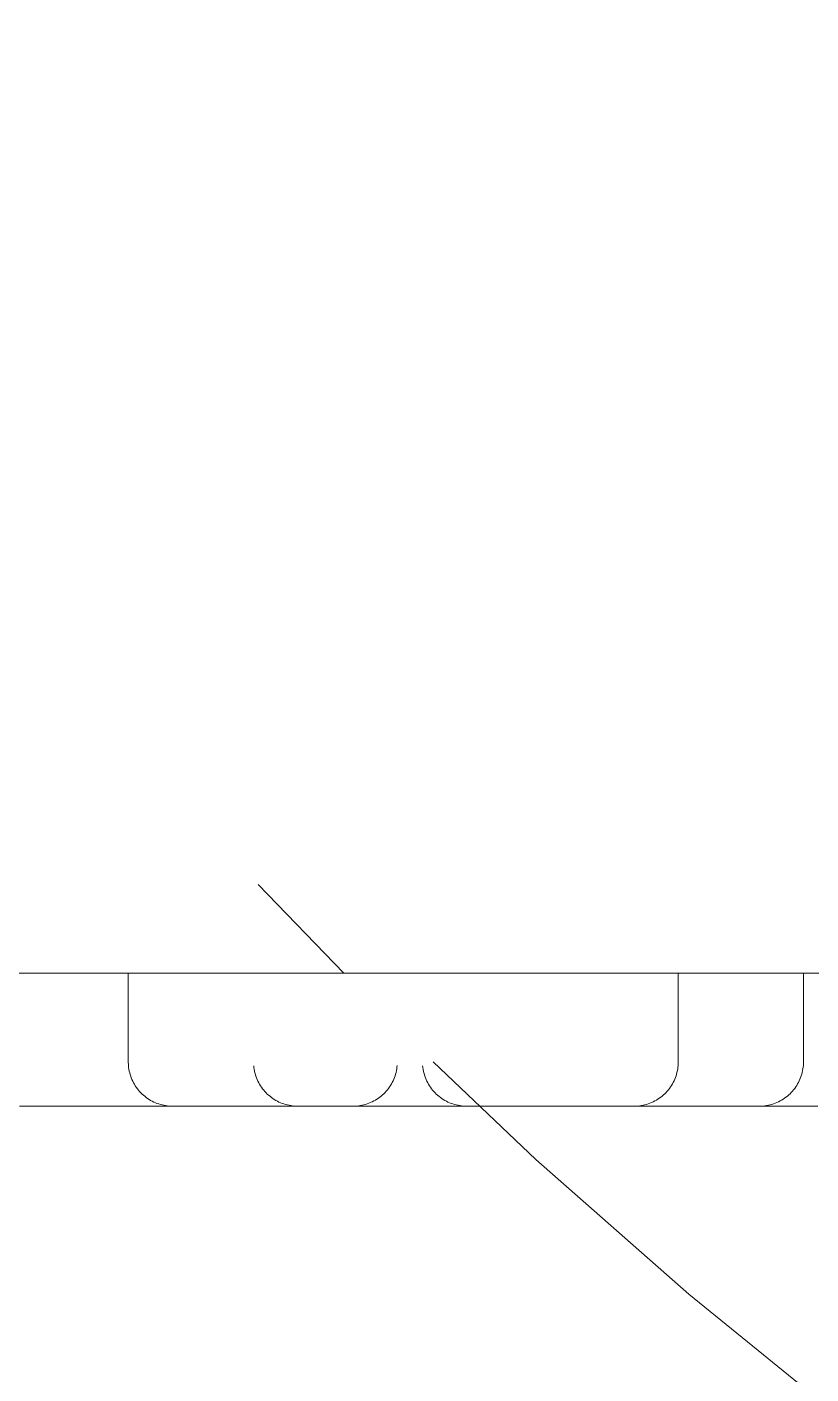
# Model space of a CAD drawing. Header units: metres. Extents: x 13415 to 21618, y 7657 to 10396.
# Drawn here: x 17728.114 to 17729.882, y 9337.443 to 9340.481 of the extents above; entities that cross this region are included whole.
import ezdxf

# ---------------------------------------------------------------- set-up
doc = ezdxf.new("R2010")
doc.units = ezdxf.units.M
doc.header["$LTSCALE"] = 0.2
doc.layers.add('02', color=2, linetype='Continuous')
doc.layers.add('A-GENM', color=2, linetype='Continuous', lineweight=9)

msp = doc.modelspace()

# ---------------------------------------------------------------- hatches: boundary and pattern name
at = {"layer": '02'}
h = msp.add_hatch(dxfattribs=at)
h.set_pattern_fill('ANGLE', color=1, scale=5)
h.set_pattern_definition([(0, (-6806.05, 3562.744), (0, 34.925), [25.4, -9.525]), (90, (-6806.05, 3562.744), (-34.925, 2e-15), [25.4, -9.525])])
h.paths.add_polyline_path([(17948.7938, 9438.521), (17688.7938, 9438.521), (17688.7938, 9148.521), (17948.7938, 9148.521)])

# ---------------------------------------------------------------- linework, layer by layer
at = {"layer": 'A-GENM'}
for p, q in [((17728.6354, 9338.5471), (17728.829, 9338.3471)), ((17727.8277, 9338.3471), (17728.6019, 9338.3471)), ((17728.3428, 9338.3471), (17728.3428, 9338.1471)), ((17728.4612, 9338.3471), (17728.5983, 9338.3471)), ((17728.5983, 9338.3471), (17729.5828, 9338.3471)), ((17729.3868, 9338.3471), (17730.2158, 9338.3471)), ((17729.5828, 9338.1471), (17729.5828, 9338.3471)), ((17729.8651, 9338.1471), (17729.8651, 9338.3471))]:
    msp.add_line(p, q, dxfattribs=at)
at = {"layer": 'A-GENM', "flags": 128}
for points in [[(17724.428, 9338.3471), (17725.0999, 9338.3471), (17725.7908, 9338.3471), (17726.4997, 9338.3471), (17727.2255, 9338.3471), (17727.9669, 9338.3471), (17728.7228, 9338.3471), (17729.492, 9338.3471), (17730.2733, 9338.3471), (17731.0654, 9338.3471), (17731.867, 9338.3471), (17732.6769, 9338.3471), (17733.4938, 9338.3471), (17734.3163, 9338.3471), (17735.1431, 9338.3471), (17735.973, 9338.3471), (17736.8045, 9338.3471)], [(17728.4428, 9338.0471), (17728.4388, 9338.0472), (17728.4348, 9338.0474), (17728.4308, 9338.0478), (17728.4268, 9338.0484), (17728.4229, 9338.0491), (17728.419, 9338.05), (17728.4151, 9338.051), (17728.4113, 9338.0522), (17728.4075, 9338.0535), (17728.4038, 9338.055), (17728.4002, 9338.0566), (17728.3966, 9338.0584), (17728.3931, 9338.0603), (17728.3897, 9338.0624), (17728.3863, 9338.0646), (17728.3831, 9338.0669), (17728.3799, 9338.0694), (17728.3768, 9338.0719), (17728.3739, 9338.0746), (17728.371, 9338.0774), (17728.3683, 9338.0804), (17728.3657, 9338.0834), (17728.3632, 9338.0865), (17728.3609, 9338.0898), (17728.3586, 9338.0931), (17728.3565, 9338.0965), (17728.3546, 9338.1), (17728.3528, 9338.1035), (17728.3511, 9338.1072), (17728.3496, 9338.1109), (17728.3482, 9338.1146), (17728.347, 9338.1184), (17728.3459, 9338.1223), (17728.345, 9338.1262), (17728.3442, 9338.1301), (17728.3436, 9338.1341), (17728.3432, 9338.1381), (17728.3429, 9338.142), (17728.3428, 9338.146), (17728.3428, 9338.1471)], [(17728.4428, 9338.0471), (17728.4388, 9338.0472), (17728.4348, 9338.0474), (17728.4308, 9338.0478), (17728.4268, 9338.0484), (17728.4229, 9338.0491), (17728.419, 9338.05), (17728.4151, 9338.051), (17728.4113, 9338.0522), (17728.4075, 9338.0535), (17728.4038, 9338.055), (17728.4002, 9338.0566), (17728.3966, 9338.0584), (17728.3931, 9338.0603), (17728.3897, 9338.0624), (17728.3863, 9338.0646), (17728.3831, 9338.0669), (17728.3799, 9338.0694), (17728.3768, 9338.0719), (17728.3739, 9338.0746), (17728.371, 9338.0774), (17728.3683, 9338.0804), (17728.3657, 9338.0834), (17728.3632, 9338.0865), (17728.3609, 9338.0898), (17728.3586, 9338.0931), (17728.3565, 9338.0965), (17728.3546, 9338.1), (17728.3528, 9338.1035), (17728.3511, 9338.1072), (17728.3496, 9338.1109), (17728.3482, 9338.1146), (17728.347, 9338.1184), (17728.3459, 9338.1223), (17728.345, 9338.1262), (17728.3442, 9338.1301), (17728.3436, 9338.1341), (17728.3432, 9338.1381)], [(17728.7251, 9338.0471), (17728.7211, 9338.0472), (17728.7171, 9338.0474), (17728.7132, 9338.0478), (17728.7092, 9338.0484), (17728.7053, 9338.0491), (17728.7014, 9338.05), (17728.6975, 9338.051), (17728.6937, 9338.0522), (17728.6899, 9338.0535), (17728.6862, 9338.055), (17728.6825, 9338.0566), (17728.679, 9338.0584), (17728.6754, 9338.0603), (17728.672, 9338.0624), (17728.6687, 9338.0646), (17728.6654, 9338.0669), (17728.6623, 9338.0694), (17728.6592, 9338.0719), (17728.6562, 9338.0746), (17728.6534, 9338.0774), (17728.6507, 9338.0804), (17728.6481, 9338.0834), (17728.6456, 9338.0865), (17728.6432, 9338.0898), (17728.641, 9338.0931), (17728.6389, 9338.0965), (17728.6369, 9338.1), (17728.6351, 9338.1035), (17728.6335, 9338.1072), (17728.6319, 9338.1109), (17728.6306, 9338.1146), (17728.6293, 9338.1184), (17728.6283, 9338.1223), (17728.6273, 9338.1262), (17728.6266, 9338.1301), (17728.626, 9338.1341), (17728.6255, 9338.1381)], [(17728.9489, 9338.1391), (17728.9485, 9338.1351), (17728.948, 9338.1312), (17728.9473, 9338.1273), (17728.9464, 9338.1233), (17728.9454, 9338.1195), (17728.9442, 9338.1157), (17728.9428, 9338.1119), (17728.9414, 9338.1082), (17728.9397, 9338.1045), (17728.9379, 9338.1009), (17728.936, 9338.0974), (17728.934, 9338.094), (17728.9318, 9338.0907), (17728.9295, 9338.0874), (17728.927, 9338.0842), (17728.9244, 9338.0812), (17728.9217, 9338.0782), (17728.9189, 9338.0754), (17728.916, 9338.0727), (17728.913, 9338.07), (17728.9098, 9338.0676), (17728.9066, 9338.0652), (17728.9033, 9338.063), (17728.8999, 9338.0609), (17728.8964, 9338.0589), (17728.8928, 9338.0571), (17728.8892, 9338.0554), (17728.8855, 9338.0539), (17728.8817, 9338.0525), (17728.8779, 9338.0513), (17728.8741, 9338.0502), (17728.8702, 9338.0493), (17728.8662, 9338.0486), (17728.8623, 9338.048), (17728.8583, 9338.0475), (17728.8543, 9338.0472), (17728.8503, 9338.0471), (17728.8492, 9338.0471)], [(17728.9489, 9338.1391), (17728.9485, 9338.1351), (17728.948, 9338.1312), (17728.9473, 9338.1273), (17728.9464, 9338.1233), (17728.9454, 9338.1195), (17728.9442, 9338.1157), (17728.9428, 9338.1119), (17728.9414, 9338.1082), (17728.9397, 9338.1045), (17728.9379, 9338.1009), (17728.936, 9338.0974), (17728.934, 9338.094), (17728.9318, 9338.0907), (17728.9295, 9338.0874), (17728.927, 9338.0842), (17728.9244, 9338.0812), (17728.9217, 9338.0782), (17728.9189, 9338.0754), (17728.916, 9338.0727), (17728.913, 9338.07), (17728.9098, 9338.0676), (17728.9066, 9338.0652), (17728.9033, 9338.063), (17728.8999, 9338.0609), (17728.8964, 9338.0589), (17728.8928, 9338.0571), (17728.8892, 9338.0554), (17728.8855, 9338.0539), (17728.8817, 9338.0525), (17728.8779, 9338.0513), (17728.8741, 9338.0502), (17728.8702, 9338.0493), (17728.8662, 9338.0486), (17728.8623, 9338.048), (17728.8583, 9338.0475), (17728.8543, 9338.0472), (17728.8503, 9338.0471), (17728.8492, 9338.0471)], [(17729.1061, 9338.0471), (17729.1021, 9338.0472), (17729.0981, 9338.0474), (17729.0941, 9338.0478), (17729.0902, 9338.0484), (17729.0862, 9338.0491), (17729.0823, 9338.05), (17729.0785, 9338.051), (17729.0747, 9338.0522), (17729.0709, 9338.0535), (17729.0672, 9338.055), (17729.0635, 9338.0566), (17729.0599, 9338.0584), (17729.0564, 9338.0603), (17729.053, 9338.0624), (17729.0496, 9338.0646), (17729.0464, 9338.0669), (17729.0432, 9338.0694), (17729.0402, 9338.0719), (17729.0372, 9338.0746), (17729.0344, 9338.0774), (17729.0316, 9338.0804), (17729.029, 9338.0834), (17729.0265, 9338.0865), (17729.0242, 9338.0898), (17729.022, 9338.0931), (17729.0199, 9338.0965), (17729.0179, 9338.1), (17729.0161, 9338.1035), (17729.0144, 9338.1072), (17729.0129, 9338.1109), (17729.0115, 9338.1146), (17729.0103, 9338.1184), (17729.0092, 9338.1223), (17729.0083, 9338.1262), (17729.0076, 9338.1301), (17729.007, 9338.1341), (17729.0065, 9338.1381)], [(17729.1061, 9338.0471), (17729.1021, 9338.0472), (17729.0981, 9338.0474), (17729.0941, 9338.0478), (17729.0902, 9338.0484), (17729.0862, 9338.0491), (17729.0823, 9338.05), (17729.0785, 9338.051), (17729.0747, 9338.0522), (17729.0709, 9338.0535), (17729.0672, 9338.055), (17729.0635, 9338.0566), (17729.0599, 9338.0584), (17729.0564, 9338.0603), (17729.053, 9338.0624), (17729.0496, 9338.0646), (17729.0464, 9338.0669), (17729.0432, 9338.0694), (17729.0402, 9338.0719), (17729.0372, 9338.0746), (17729.0344, 9338.0774), (17729.0316, 9338.0804), (17729.029, 9338.0834), (17729.0265, 9338.0865), (17729.0242, 9338.0898), (17729.022, 9338.0931), (17729.0199, 9338.0965), (17729.0179, 9338.1), (17729.0161, 9338.1035), (17729.0144, 9338.1072), (17729.0129, 9338.1109), (17729.0115, 9338.1146), (17729.0103, 9338.1184), (17729.0092, 9338.1223), (17729.0083, 9338.1262), (17729.0076, 9338.1301), (17729.007, 9338.1341), (17729.0065, 9338.1381)], [(17729.0305, 9338.1471), (17729.2613, 9337.9271), (17729.6066, 9337.6232), (17729.9638, 9337.3334), (17730.3323, 9337.0582), (17730.7115, 9336.7978), (17731.1008, 9336.5529), (17731.4996, 9336.3237), (17731.9073, 9336.1107), (17732.3231, 9335.9141), (17732.7465, 9335.7343), (17733.1767, 9335.5716), (17733.6131, 9335.4262), (17734.055, 9335.2984), (17734.5016, 9335.1883), (17734.9522, 9335.0962), (17735.4062, 9335.0222), (17735.8628, 9334.9664), (17736.3212, 9334.9289), (17736.7808, 9334.9098), (17737.0291, 9334.9071)], [(17729.5828, 9338.1471), (17729.5827, 9338.1431), (17729.5825, 9338.1391), (17729.5821, 9338.1351), (17729.5815, 9338.1312), (17729.5808, 9338.1273), (17729.5799, 9338.1233), (17729.5789, 9338.1195), (17729.5777, 9338.1157), (17729.5764, 9338.1119), (17729.5749, 9338.1082), (17729.5732, 9338.1045), (17729.5715, 9338.1009), (17729.5696, 9338.0974), (17729.5675, 9338.094), (17729.5653, 9338.0907), (17729.563, 9338.0874), (17729.5605, 9338.0842), (17729.558, 9338.0812), (17729.5553, 9338.0782), (17729.5524, 9338.0754), (17729.5495, 9338.0727), (17729.5465, 9338.07), (17729.5434, 9338.0676), (17729.5401, 9338.0652), (17729.5368, 9338.063), (17729.5334, 9338.0609), (17729.5299, 9338.0589), (17729.5263, 9338.0571), (17729.5227, 9338.0554), (17729.519, 9338.0539), (17729.5153, 9338.0525), (17729.5114, 9338.0513), (17729.5076, 9338.0502), (17729.5037, 9338.0493), (17729.4998, 9338.0486), (17729.4958, 9338.048), (17729.4918, 9338.0475), (17729.4878, 9338.0472), (17729.4839, 9338.0471), (17729.4828, 9338.0471)], [(17729.5825, 9338.1391), (17729.5821, 9338.1351), (17729.5815, 9338.1312), (17729.5808, 9338.1273), (17729.5799, 9338.1233), (17729.5789, 9338.1195), (17729.5777, 9338.1157), (17729.5764, 9338.1119), (17729.5749, 9338.1082), (17729.5732, 9338.1045), (17729.5715, 9338.1009), (17729.5696, 9338.0974), (17729.5675, 9338.094), (17729.5653, 9338.0907), (17729.563, 9338.0874), (17729.5605, 9338.0842), (17729.558, 9338.0812), (17729.5553, 9338.0782), (17729.5524, 9338.0754), (17729.5495, 9338.0727), (17729.5465, 9338.07), (17729.5434, 9338.0676), (17729.5401, 9338.0652), (17729.5368, 9338.063), (17729.5334, 9338.0609), (17729.5299, 9338.0589), (17729.5263, 9338.0571), (17729.5227, 9338.0554), (17729.519, 9338.0539), (17729.5153, 9338.0525), (17729.5114, 9338.0513), (17729.5076, 9338.0502), (17729.5037, 9338.0493), (17729.4998, 9338.0486), (17729.4958, 9338.048), (17729.4918, 9338.0475), (17729.4878, 9338.0472), (17729.4839, 9338.0471), (17729.4828, 9338.0471)], [(17729.8651, 9338.1471), (17729.8651, 9338.1431), (17729.8648, 9338.1391), (17729.8644, 9338.1351), (17729.8639, 9338.1312), (17729.8631, 9338.1273), (17729.8623, 9338.1233), (17729.8612, 9338.1195), (17729.8601, 9338.1157), (17729.8587, 9338.1119), (17729.8572, 9338.1082), (17729.8556, 9338.1045), (17729.8538, 9338.1009), (17729.8519, 9338.0974), (17729.8499, 9338.094), (17729.8477, 9338.0907), (17729.8453, 9338.0874), (17729.8429, 9338.0842), (17729.8403, 9338.0812), (17729.8376, 9338.0782), (17729.8348, 9338.0754), (17729.8319, 9338.0727), (17729.8289, 9338.07), (17729.8257, 9338.0676), (17729.8225, 9338.0652), (17729.8192, 9338.063), (17729.8158, 9338.0609), (17729.8123, 9338.0589), (17729.8087, 9338.0571), (17729.8051, 9338.0554), (17729.8014, 9338.0539), (17729.7976, 9338.0525), (17729.7938, 9338.0513), (17729.79, 9338.0502), (17729.7861, 9338.0493), (17729.7821, 9338.0486), (17729.7782, 9338.048), (17729.7742, 9338.0475), (17729.7702, 9338.0472), (17729.7662, 9338.0471), (17729.7651, 9338.0471)], [(17728.0972, 9338.0471), (17728.116, 9338.0471), (17728.1352, 9338.0471), (17728.1546, 9338.0471), (17728.1743, 9338.0471), (17728.1943, 9338.0471), (17728.2145, 9338.0471), (17728.2349, 9338.0471), (17728.2554, 9338.0471), (17728.2761, 9338.0471), (17728.2968, 9338.0471), (17728.3176, 9338.0471), (17728.3384, 9338.0471), (17728.3591, 9338.0471), (17728.3799, 9338.0471), (17728.4005, 9338.0471), (17728.4211, 9338.0471), (17728.4415, 9338.0471), (17728.4617, 9338.0471), (17728.4817, 9338.0471), (17728.5014, 9338.0471), (17728.5209, 9338.0471), (17728.5401, 9338.0471), (17728.5589, 9338.0471), (17728.5774, 9338.0471), (17728.5955, 9338.0471), (17728.6131, 9338.0471), (17728.6303, 9338.0471), (17728.647, 9338.0471), (17728.6633, 9338.0471), (17728.6789, 9338.0471), (17728.694, 9338.0471), (17728.7086, 9338.0471), (17728.7225, 9338.0471), (17728.7358, 9338.0471), (17728.7484, 9338.0471), (17728.7604, 9338.0471), (17728.7717, 9338.0471), (17728.7822, 9338.0471), (17728.7921, 9338.0471), (17728.8012, 9338.0471), (17728.8095, 9338.0471), (17728.8171, 9338.0471), (17728.8239, 9338.0471), (17728.83, 9338.0471), (17728.8352, 9338.0471), (17728.8396, 9338.0471), (17728.8432, 9338.0471), (17728.8459, 9338.0471), (17728.8479, 9338.0471), (17728.849, 9338.0471)], [(17728.7499, 9338.0471), (17728.7374, 9338.0471), (17728.7242, 9338.0471), (17728.7103, 9338.0471), (17728.6959, 9338.0471), (17728.6808, 9338.0471), (17728.6652, 9338.0471), (17728.6491, 9338.0471), (17728.6324, 9338.0471), (17728.6153, 9338.0471), (17728.5977, 9338.0471), (17728.5797, 9338.0471), (17728.5613, 9338.0471), (17728.5425, 9338.0471), (17728.5233, 9338.0471), (17728.5039, 9338.0471), (17728.4841, 9338.0471), (17728.4642, 9338.0471), (17728.444, 9338.0471), (17728.4236, 9338.0471), (17728.4031, 9338.0471), (17728.3824, 9338.0471), (17728.3617, 9338.0471), (17728.3409, 9338.0471), (17728.3201, 9338.0471), (17728.2994, 9338.0471), (17728.2786, 9338.0471), (17728.258, 9338.0471), (17728.2374, 9338.0471), (17728.217, 9338.0471), (17728.1968, 9338.0471), (17728.1768, 9338.0471), (17728.157, 9338.0471), (17728.1376, 9338.0471), (17728.1184, 9338.0471), (17728.0995, 9338.0471)], [(17728.1027, 9338.0471), (17728.1216, 9338.0471), (17728.1408, 9338.0471), (17728.1604, 9338.0471), (17728.1802, 9338.0471), (17728.2002, 9338.0471), (17728.2204, 9338.0471), (17728.2409, 9338.0471), (17728.2614, 9338.0471), (17728.2821, 9338.0471), (17728.3028, 9338.0471), (17728.3236, 9338.0471), (17728.3444, 9338.0471), (17728.3652, 9338.0471), (17728.3859, 9338.0471), (17728.4065, 9338.0471), (17728.427, 9338.0471), (17728.4474, 9338.0471), (17728.4675, 9338.0471), (17728.4875, 9338.0471), (17728.5072, 9338.0471), (17728.5266, 9338.0471), (17728.5456, 9338.0471), (17728.5644, 9338.0471), (17728.5827, 9338.0471), (17728.6007, 9338.0471), (17728.6182, 9338.0471), (17728.6353, 9338.0471), (17728.6518, 9338.0471), (17728.6679, 9338.0471), (17728.6834, 9338.0471), (17728.6983, 9338.0471), (17728.7127, 9338.0471), (17728.7264, 9338.0471), (17728.7395, 9338.0471), (17728.7499, 9338.0471)], [(17728.8492, 9338.0471), (17728.8488, 9338.0471), (17728.8476, 9338.0471), (17728.8455, 9338.0471), (17728.8426, 9338.0471), (17728.8389, 9338.0471), (17728.8343, 9338.0471), (17728.829, 9338.0471), (17728.8228, 9338.0471), (17728.8159, 9338.0471), (17728.8082, 9338.0471), (17728.7997, 9338.0471), (17728.7905, 9338.0471), (17728.7805, 9338.0471), (17728.7698, 9338.0471), (17728.7584, 9338.0471), (17728.7463, 9338.0471), (17728.7336, 9338.0471), (17728.7202, 9338.0471), (17728.7062, 9338.0471), (17728.6915, 9338.0471), (17728.6763, 9338.0471), (17728.6606, 9338.0471), (17728.6443, 9338.0471), (17728.6275, 9338.0471), (17728.6102, 9338.0471), (17728.5925, 9338.0471), (17728.5743, 9338.0471), (17728.5558, 9338.0471), (17728.5369, 9338.0471), (17728.5177, 9338.0471), (17728.4981, 9338.0471), (17728.4783, 9338.0471), (17728.4583, 9338.0471), (17728.4381, 9338.0471), (17728.4176, 9338.0471), (17728.3971, 9338.0471), (17728.3764, 9338.0471), (17728.3556, 9338.0471), (17728.3349, 9338.0471), (17728.3141, 9338.0471), (17728.2933, 9338.0471), (17728.2726, 9338.0471), (17728.2519, 9338.0471), (17728.2314, 9338.0471), (17728.2111, 9338.0471), (17728.1909, 9338.0471), (17728.171, 9338.0471), (17728.1513, 9338.0471), (17728.1319, 9338.0471), (17728.1129, 9338.0471)], [(17729.2684, 9338.0471), (17729.2514, 9338.0471), (17729.2338, 9338.0471), (17729.2159, 9338.0471), (17729.1975, 9338.0471), (17729.1787, 9338.0471), (17729.1597, 9338.0471), (17729.1403, 9338.0471), (17729.1206, 9338.0471), (17729.1006, 9338.0471), (17729.0805, 9338.0471), (17729.0601, 9338.0471), (17729.0396, 9338.0471), (17729.019, 9338.0471), (17728.9983, 9338.0471), (17728.9775, 9338.0471), (17728.9567, 9338.0471), (17728.9359, 9338.0471), (17728.9152, 9338.0471), (17728.8945, 9338.0471), (17728.8739, 9338.0471), (17728.8535, 9338.0471), (17728.8333, 9338.0471), (17728.8132, 9338.0471), (17728.7934, 9338.0471), (17728.7739, 9338.0471), (17728.7547, 9338.0471), (17728.7358, 9338.0471), (17728.7173, 9338.0471), (17728.6991, 9338.0471), (17728.6814, 9338.0471), (17728.6642, 9338.0471), (17728.6474, 9338.0471), (17728.6311, 9338.0471), (17728.6153, 9338.0471), (17728.6002, 9338.0471), (17728.5855, 9338.0471), (17728.5715, 9338.0471), (17728.5581, 9338.0471), (17728.5454, 9338.0471), (17728.5333, 9338.0471), (17728.522, 9338.0471), (17728.5113, 9338.0471), (17728.5013, 9338.0471), (17728.4921, 9338.0471), (17728.4836, 9338.0471), (17728.4759, 9338.0471), (17728.469, 9338.0471), (17728.4629, 9338.0471), (17728.4576, 9338.0471), (17728.453, 9338.0471), (17728.4493, 9338.0471), (17728.4465, 9338.0471), (17728.4444, 9338.0471), (17728.4432, 9338.0471), (17728.4428, 9338.0471)], [(17728.4428, 9338.0471), (17728.4432, 9338.0471), (17728.4444, 9338.0471), (17728.4465, 9338.0471), (17728.4494, 9338.0471), (17728.4531, 9338.0471), (17728.4577, 9338.0471), (17728.463, 9338.0471), (17728.4692, 9338.0471), (17728.4761, 9338.0471), (17728.4838, 9338.0471), (17728.4923, 9338.0471), (17728.5015, 9338.0471), (17728.5115, 9338.0471), (17728.5222, 9338.0471), (17728.5336, 9338.0471), (17728.5457, 9338.0471), (17728.5584, 9338.0471), (17728.5718, 9338.0471), (17728.5859, 9338.0471), (17728.6005, 9338.0471), (17728.6157, 9338.0471), (17728.6315, 9338.0471), (17728.6477, 9338.0471), (17728.6571, 9338.0471)], [(17728.4428, 9338.0471), (17728.4432, 9338.0471), (17728.4444, 9338.0471), (17728.4465, 9338.0471), (17728.4494, 9338.0471), (17728.4531, 9338.0471), (17728.4577, 9338.0471), (17728.463, 9338.0471), (17728.4692, 9338.0471), (17728.4761, 9338.0471), (17728.4838, 9338.0471), (17728.4923, 9338.0471), (17728.5015, 9338.0471), (17728.5115, 9338.0471), (17728.5222, 9338.0471), (17728.5336, 9338.0471), (17728.5457, 9338.0471), (17728.5584, 9338.0471), (17728.5718, 9338.0471), (17728.5859, 9338.0471), (17728.6005, 9338.0471), (17728.6157, 9338.0471), (17728.6315, 9338.0471), (17728.6477, 9338.0471), (17728.6645, 9338.0471), (17728.6818, 9338.0471), (17728.6995, 9338.0471), (17728.7177, 9338.0471), (17728.7362, 9338.0471), (17728.7551, 9338.0471), (17728.7743, 9338.0471), (17728.7939, 9338.0471), (17728.8137, 9338.0471), (17728.8337, 9338.0471), (17728.854, 9338.0471), (17728.8744, 9338.0471), (17728.895, 9338.0471), (17728.9156, 9338.0471), (17728.9364, 9338.0471), (17728.9572, 9338.0471), (17728.978, 9338.0471), (17728.9987, 9338.0471), (17729.0194, 9338.0471), (17729.0401, 9338.0471), (17729.0606, 9338.0471), (17729.0809, 9338.0471), (17729.1011, 9338.0471), (17729.121, 9338.0471), (17729.1407, 9338.0471), (17729.1601, 9338.0471), (17729.1792, 9338.0471), (17729.1979, 9338.0471), (17729.2163, 9338.0471), (17729.2342, 9338.0471), (17729.2517, 9338.0471), (17729.2684, 9338.0471)], [(17728.6571, 9338.0471), (17728.6405, 9338.0471), (17728.6245, 9338.0471), (17728.609, 9338.0471), (17728.594, 9338.0471), (17728.5796, 9338.0471), (17728.5659, 9338.0471), (17728.5528, 9338.0471), (17728.5403, 9338.0471), (17728.5285, 9338.0471), (17728.5174, 9338.0471), (17728.507, 9338.0471), (17728.4974, 9338.0471), (17728.4885, 9338.0471), (17728.4803, 9338.0471), (17728.473, 9338.0471), (17728.4664, 9338.0471), (17728.4606, 9338.0471), (17728.4556, 9338.0471), (17728.4514, 9338.0471), (17728.448, 9338.0471), (17728.4455, 9338.0471), (17728.4438, 9338.0471), (17728.4429, 9338.0471)], [(17728.6571, 9338.0471), (17728.6742, 9338.0471), (17728.6917, 9338.0471), (17728.7097, 9338.0471), (17728.7281, 9338.0471), (17728.7468, 9338.0471), (17728.7659, 9338.0471), (17728.7853, 9338.0471), (17728.805, 9338.0471), (17728.8249, 9338.0471), (17728.8451, 9338.0471), (17728.8654, 9338.0471), (17728.8859, 9338.0471), (17728.9066, 9338.0471), (17728.9273, 9338.0471), (17728.948, 9338.0471), (17728.9688, 9338.0471), (17728.9896, 9338.0471), (17729.0104, 9338.0471), (17729.031, 9338.0471), (17729.0516, 9338.0471), (17729.072, 9338.0471), (17729.0923, 9338.0471), (17729.1123, 9338.0471), (17729.1321, 9338.0471), (17729.1516, 9338.0471), (17729.1709, 9338.0471), (17729.1897, 9338.0471), (17729.2083, 9338.0471), (17729.2264, 9338.0471), (17729.2441, 9338.0471), (17729.2614, 9338.0471), (17729.2782, 9338.0471), (17729.2944, 9338.0471), (17729.3102, 9338.0471), (17729.3254, 9338.0471), (17729.34, 9338.0471), (17729.354, 9338.0471), (17729.3674, 9338.0471), (17729.3801, 9338.0471), (17729.3922, 9338.0471), (17729.4036, 9338.0471), (17729.4143, 9338.0471), (17729.4242, 9338.0471), (17729.4334, 9338.0471), (17729.4419, 9338.0471), (17729.4496, 9338.0471), (17729.4565, 9338.0471), (17729.4626, 9338.0471), (17729.468, 9338.0471), (17729.4725, 9338.0471), (17729.4762, 9338.0471), (17729.4791, 9338.0471), (17729.4811, 9338.0471), (17729.4824, 9338.0471), (17729.4828, 9338.0471)], [(17729.4828, 9338.0471), (17729.4824, 9338.0471), (17729.4811, 9338.0471), (17729.479, 9338.0471), (17729.4761, 9338.0471), (17729.4724, 9338.0471), (17729.4679, 9338.0471), (17729.4625, 9338.0471), (17729.4564, 9338.0471), (17729.4494, 9338.0471), (17729.4417, 9338.0471), (17729.4332, 9338.0471), (17729.424, 9338.0471), (17729.414, 9338.0471), (17729.4033, 9338.0471), (17729.3919, 9338.0471), (17729.3799, 9338.0471), (17729.3671, 9338.0471), (17729.3537, 9338.0471), (17729.3397, 9338.0471), (17729.3251, 9338.0471), (17729.3099, 9338.0471), (17729.2941, 9338.0471), (17729.2778, 9338.0471), (17729.261, 9338.0471), (17729.2437, 9338.0471), (17729.226, 9338.0471), (17729.2079, 9338.0471), (17729.1893, 9338.0471), (17729.1704, 9338.0471), (17729.1512, 9338.0471), (17729.1317, 9338.0471), (17729.1119, 9338.0471), (17729.0918, 9338.0471), (17729.0716, 9338.0471), (17729.0512, 9338.0471), (17729.0306, 9338.0471), (17729.0099, 9338.0471), (17728.9892, 9338.0471), (17728.9684, 9338.0471), (17728.9476, 9338.0471), (17728.9268, 9338.0471), (17728.9061, 9338.0471), (17728.8855, 9338.0471), (17728.865, 9338.0471), (17728.8446, 9338.0471), (17728.8245, 9338.0471), (17728.8045, 9338.0471), (17728.7849, 9338.0471), (17728.7655, 9338.0471), (17728.7464, 9338.0471), (17728.7276, 9338.0471), (17728.7093, 9338.0471), (17728.6913, 9338.0471), (17728.6738, 9338.0471), (17728.6571, 9338.0471)], [(17728.7251, 9338.0471), (17728.7256, 9338.0471), (17728.7268, 9338.0471), (17728.7289, 9338.0471), (17728.7318, 9338.0471), (17728.7355, 9338.0471), (17728.74, 9338.0471), (17728.7454, 9338.0471), (17728.7515, 9338.0471), (17728.7585, 9338.0471), (17728.7662, 9338.0471), (17728.7747, 9338.0471), (17728.7839, 9338.0471), (17728.7939, 9338.0471), (17728.8046, 9338.0471), (17728.816, 9338.0471), (17728.828, 9338.0471), (17728.8408, 9338.0471), (17728.8542, 9338.0471), (17728.8682, 9338.0471), (17728.8828, 9338.0471), (17728.8981, 9338.0471), (17728.9138, 9338.0471), (17728.9301, 9338.0471), (17728.9469, 9338.0471), (17728.9642, 9338.0471), (17728.9819, 9338.0471), (17729, 9338.0471), (17729.0186, 9338.0471), (17729.0375, 9338.0471), (17729.0567, 9338.0471), (17729.0762, 9338.0471), (17729.096, 9338.0471), (17729.1161, 9338.0471), (17729.1363, 9338.0471), (17729.1568, 9338.0471), (17729.1773, 9338.0471), (17729.198, 9338.0471), (17729.2187, 9338.0471), (17729.2395, 9338.0471), (17729.2603, 9338.0471), (17729.2811, 9338.0471), (17729.3018, 9338.0471), (17729.3224, 9338.0471), (17729.3429, 9338.0471), (17729.3633, 9338.0471), (17729.3834, 9338.0471), (17729.4034, 9338.0471), (17729.4231, 9338.0471), (17729.4425, 9338.0471), (17729.4615, 9338.0471), (17729.4803, 9338.0471), (17729.4986, 9338.0471), (17729.5166, 9338.0471), (17729.5341, 9338.0471), (17729.5512, 9338.0471), (17729.5677, 9338.0471), (17729.5838, 9338.0471), (17729.5993, 9338.0471), (17729.6142, 9338.0471), (17729.6286, 9338.0471), (17729.6423, 9338.0471), (17729.6554, 9338.0471), (17729.6679, 9338.0471), (17729.6796, 9338.0471), (17729.6907, 9338.0471), (17729.7011, 9338.0471), (17729.7107, 9338.0471), (17729.7196, 9338.0471), (17729.7277, 9338.0471), (17729.7351, 9338.0471), (17729.7417, 9338.0471), (17729.7474, 9338.0471), (17729.7524, 9338.0471), (17729.7566, 9338.0471), (17729.7599, 9338.0471), (17729.7625, 9338.0471), (17729.7641, 9338.0471), (17729.765, 9338.0471)], [(17729.7651, 9338.0471), (17729.7647, 9338.0471), (17729.7635, 9338.0471), (17729.7614, 9338.0471), (17729.7585, 9338.0471), (17729.7548, 9338.0471), (17729.7502, 9338.0471), (17729.7449, 9338.0471), (17729.7387, 9338.0471), (17729.7318, 9338.0471), (17729.7241, 9338.0471), (17729.7156, 9338.0471), (17729.7064, 9338.0471), (17729.6964, 9338.0471), (17729.6857, 9338.0471), (17729.6743, 9338.0471), (17729.6622, 9338.0471), (17729.6495, 9338.0471), (17729.6361, 9338.0471), (17729.622, 9338.0471), (17729.6074, 9338.0471), (17729.5922, 9338.0471), (17729.5765, 9338.0471), (17729.5602, 9338.0471), (17729.5434, 9338.0471), (17729.5261, 9338.0471), (17729.5084, 9338.0471), (17729.4902, 9338.0471), (17729.4717, 9338.0471), (17729.4528, 9338.0471), (17729.4336, 9338.0471), (17729.414, 9338.0471), (17729.3942, 9338.0471), (17729.3742, 9338.0471), (17729.3539, 9338.0471), (17729.3335, 9338.0471), (17729.313, 9338.0471), (17729.2923, 9338.0471), (17729.2715, 9338.0471), (17729.2507, 9338.0471), (17729.23, 9338.0471), (17729.2092, 9338.0471), (17729.1885, 9338.0471), (17729.1678, 9338.0471), (17729.1473, 9338.0471), (17729.127, 9338.0471), (17729.1068, 9338.0471), (17729.0869, 9338.0471), (17729.0672, 9338.0471), (17729.0478, 9338.0471), (17729.0287, 9338.0471), (17729.01, 9338.0471), (17728.9916, 9338.0471), (17728.9737, 9338.0471), (17728.9562, 9338.0471), (17728.9391, 9338.0471), (17728.9225, 9338.0471), (17728.9065, 9338.0471), (17728.891, 9338.0471), (17728.876, 9338.0471), (17728.8617, 9338.0471), (17728.848, 9338.0471), (17728.8348, 9338.0471), (17728.8224, 9338.0471), (17728.8106, 9338.0471), (17728.7996, 9338.0471), (17728.7892, 9338.0471), (17728.7796, 9338.0471), (17728.7707, 9338.0471), (17728.7625, 9338.0471), (17728.7552, 9338.0471), (17728.7486, 9338.0471), (17728.7428, 9338.0471), (17728.7378, 9338.0471), (17728.7337, 9338.0471), (17728.7303, 9338.0471), (17728.7278, 9338.0471), (17728.7261, 9338.0471), (17728.7253, 9338.0471)], [(17728.8492, 9338.0471), (17728.8488, 9338.0471), (17728.8476, 9338.0471), (17728.8455, 9338.0471), (17728.8426, 9338.0471), (17728.8389, 9338.0471), (17728.8343, 9338.0471), (17728.829, 9338.0471), (17728.8228, 9338.0471), (17728.8159, 9338.0471), (17728.8082, 9338.0471), (17728.7997, 9338.0471), (17728.7905, 9338.0471), (17728.7805, 9338.0471), (17728.7698, 9338.0471), (17728.7584, 9338.0471), (17728.7499, 9338.0471)], [(17728.7499, 9338.0471), (17728.7618, 9338.0471), (17728.773, 9338.0471), (17728.7835, 9338.0471), (17728.7933, 9338.0471), (17728.8023, 9338.0471), (17728.8105, 9338.0471), (17728.818, 9338.0471), (17728.8247, 9338.0471), (17728.8306, 9338.0471), (17728.8358, 9338.0471), (17728.8401, 9338.0471), (17728.8435, 9338.0471), (17728.8462, 9338.0471), (17728.848, 9338.0471), (17728.849, 9338.0471)], [(17729.1061, 9338.0471), (17729.1065, 9338.0471), (17729.1078, 9338.0471), (17729.1098, 9338.0471), (17729.1128, 9338.0471), (17729.1165, 9338.0471), (17729.121, 9338.0471), (17729.1264, 9338.0471), (17729.1316, 9338.0471)], [(17729.1061, 9338.0471), (17729.1065, 9338.0471), (17729.1078, 9338.0471), (17729.1098, 9338.0471), (17729.1128, 9338.0471), (17729.1165, 9338.0471), (17729.121, 9338.0471), (17729.1264, 9338.0471), (17729.1325, 9338.0471), (17729.1394, 9338.0471), (17729.1472, 9338.0471), (17729.1556, 9338.0471), (17729.1649, 9338.0471), (17729.1748, 9338.0471), (17729.1855, 9338.0471), (17729.1969, 9338.0471), (17729.209, 9338.0471), (17729.2218, 9338.0471), (17729.2352, 9338.0471), (17729.2492, 9338.0471), (17729.2638, 9338.0471), (17729.279, 9338.0471), (17729.2948, 9338.0471), (17729.3111, 9338.0471), (17729.3279, 9338.0471), (17729.3452, 9338.0471), (17729.3629, 9338.0471), (17729.381, 9338.0471), (17729.3996, 9338.0471), (17729.4185, 9338.0471), (17729.4377, 9338.0471), (17729.4572, 9338.0471), (17729.477, 9338.0471), (17729.4971, 9338.0471), (17729.5173, 9338.0471), (17729.5377, 9338.0471), (17729.5583, 9338.0471), (17729.579, 9338.0471), (17729.5997, 9338.0471), (17729.6205, 9338.0471), (17729.6413, 9338.0471), (17729.6621, 9338.0471), (17729.6828, 9338.0471), (17729.7034, 9338.0471), (17729.7239, 9338.0471), (17729.7443, 9338.0471), (17729.7644, 9338.0471), (17729.7843, 9338.0471), (17729.804, 9338.0471), (17729.8234, 9338.0471), (17729.8425, 9338.0471), (17729.8612, 9338.0471), (17729.8796, 9338.0471), (17729.8976, 9338.0471)], [(17729.892, 9338.0471), (17729.8739, 9338.0471), (17729.8554, 9338.0471), (17729.8365, 9338.0471), (17729.8174, 9338.0471), (17729.7979, 9338.0471), (17729.7781, 9338.0471), (17729.7581, 9338.0471), (17729.7379, 9338.0471), (17729.7175, 9338.0471), (17729.6969, 9338.0471), (17729.6763, 9338.0471), (17729.6555, 9338.0471), (17729.6348, 9338.0471), (17729.614, 9338.0471), (17729.5932, 9338.0471), (17729.5725, 9338.0471), (17729.5518, 9338.0471), (17729.5313, 9338.0471), (17729.5109, 9338.0471), (17729.4907, 9338.0471), (17729.4708, 9338.0471), (17729.451, 9338.0471), (17729.4316, 9338.0471), (17729.4125, 9338.0471), (17729.3937, 9338.0471), (17729.3753, 9338.0471), (17729.3573, 9338.0471), (17729.3397, 9338.0471), (17729.3225, 9338.0471), (17729.3059, 9338.0471), (17729.2898, 9338.0471), (17729.2742, 9338.0471), (17729.2592, 9338.0471), (17729.2447, 9338.0471), (17729.2309, 9338.0471), (17729.2177, 9338.0471), (17729.2051, 9338.0471), (17729.1933, 9338.0471), (17729.1821, 9338.0471), (17729.1716, 9338.0471), (17729.1619, 9338.0471), (17729.1529, 9338.0471), (17729.1447, 9338.0471), (17729.1372, 9338.0471), (17729.1305, 9338.0471), (17729.1246, 9338.0471), (17729.1195, 9338.0471), (17729.1152, 9338.0471), (17729.1118, 9338.0471), (17729.1091, 9338.0471), (17729.1073, 9338.0471), (17729.1063, 9338.0471)], [(17729.1316, 9338.0471), (17729.1255, 9338.0471), (17729.1203, 9338.0471), (17729.1159, 9338.0471), (17729.1123, 9338.0471), (17729.1095, 9338.0471), (17729.1075, 9338.0471), (17729.1064, 9338.0471)], [(17729.1316, 9338.0471), (17729.1384, 9338.0471), (17729.146, 9338.0471), (17729.1544, 9338.0471), (17729.1635, 9338.0471), (17729.1733, 9338.0471), (17729.1839, 9338.0471), (17729.1952, 9338.0471), (17729.2072, 9338.0471), (17729.2199, 9338.0471), (17729.2332, 9338.0471), (17729.2471, 9338.0471), (17729.2616, 9338.0471), (17729.2768, 9338.0471), (17729.2925, 9338.0471), (17729.3087, 9338.0471), (17729.3254, 9338.0471), (17729.3426, 9338.0471), (17729.3603, 9338.0471), (17729.3783, 9338.0471), (17729.3968, 9338.0471), (17729.4157, 9338.0471), (17729.4349, 9338.0471), (17729.4543, 9338.0471), (17729.4741, 9338.0471), (17729.4941, 9338.0471), (17729.5143, 9338.0471), (17729.5347, 9338.0471), (17729.5553, 9338.0471), (17729.5759, 9338.0471), (17729.5967, 9338.0471), (17729.6175, 9338.0471), (17729.6383, 9338.0471), (17729.659, 9338.0471), (17729.6798, 9338.0471), (17729.7004, 9338.0471), (17729.7209, 9338.0471), (17729.7413, 9338.0471), (17729.7615, 9338.0471), (17729.7814, 9338.0471), (17729.8012, 9338.0471), (17729.8206, 9338.0471), (17729.8397, 9338.0471), (17729.8585, 9338.0471), (17729.8769, 9338.0471), (17729.895, 9338.0471)], [(17729.8893, 9338.0471), (17729.8712, 9338.0471), (17729.8527, 9338.0471), (17729.8338, 9338.0471), (17729.8145, 9338.0471), (17729.795, 9338.0471), (17729.7752, 9338.0471), (17729.7552, 9338.0471), (17729.7349, 9338.0471), (17729.7145, 9338.0471), (17729.6939, 9338.0471), (17729.6733, 9338.0471), (17729.6525, 9338.0471), (17729.6317, 9338.0471), (17729.6109, 9338.0471), (17729.5902, 9338.0471), (17729.5694, 9338.0471), (17729.5488, 9338.0471), (17729.5283, 9338.0471), (17729.508, 9338.0471), (17729.4878, 9338.0471), (17729.4679, 9338.0471), (17729.4482, 9338.0471), (17729.4288, 9338.0471), (17729.4097, 9338.0471), (17729.391, 9338.0471), (17729.3726, 9338.0471), (17729.3547, 9338.0471), (17729.3371, 9338.0471), (17729.3201, 9338.0471), (17729.3035, 9338.0471), (17729.2875, 9338.0471), (17729.272, 9338.0471), (17729.257, 9338.0471), (17729.2427, 9338.0471), (17729.2289, 9338.0471), (17729.2158, 9338.0471), (17729.2034, 9338.0471), (17729.1916, 9338.0471), (17729.1805, 9338.0471), (17729.1702, 9338.0471), (17729.1605, 9338.0471), (17729.1516, 9338.0471), (17729.1435, 9338.0471), (17729.1362, 9338.0471), (17729.1316, 9338.0471)], [(17729.4828, 9338.0471), (17729.4824, 9338.0471), (17729.4811, 9338.0471), (17729.479, 9338.0471), (17729.4761, 9338.0471), (17729.4724, 9338.0471), (17729.4679, 9338.0471), (17729.4625, 9338.0471), (17729.4564, 9338.0471), (17729.4494, 9338.0471), (17729.4417, 9338.0471), (17729.4332, 9338.0471), (17729.424, 9338.0471), (17729.414, 9338.0471), (17729.4033, 9338.0471), (17729.3919, 9338.0471), (17729.3799, 9338.0471), (17729.3671, 9338.0471), (17729.3537, 9338.0471), (17729.3397, 9338.0471), (17729.3251, 9338.0471), (17729.3099, 9338.0471), (17729.2941, 9338.0471), (17729.2778, 9338.0471), (17729.2684, 9338.0471)], [(17729.2684, 9338.0471), (17729.285, 9338.0471), (17729.3011, 9338.0471), (17729.3166, 9338.0471), (17729.3315, 9338.0471), (17729.3459, 9338.0471), (17729.3597, 9338.0471), (17729.3728, 9338.0471), (17729.3852, 9338.0471), (17729.397, 9338.0471), (17729.4081, 9338.0471), (17729.4185, 9338.0471), (17729.4281, 9338.0471), (17729.4371, 9338.0471), (17729.4452, 9338.0471), (17729.4526, 9338.0471), (17729.4592, 9338.0471), (17729.465, 9338.0471), (17729.47, 9338.0471), (17729.4741, 9338.0471), (17729.4775, 9338.0471), (17729.48, 9338.0471), (17729.4818, 9338.0471), (17729.4826, 9338.0471)]]:
    msp.add_lwpolyline(points, dxfattribs=at)

doc.saveas('drawing.dxf')
